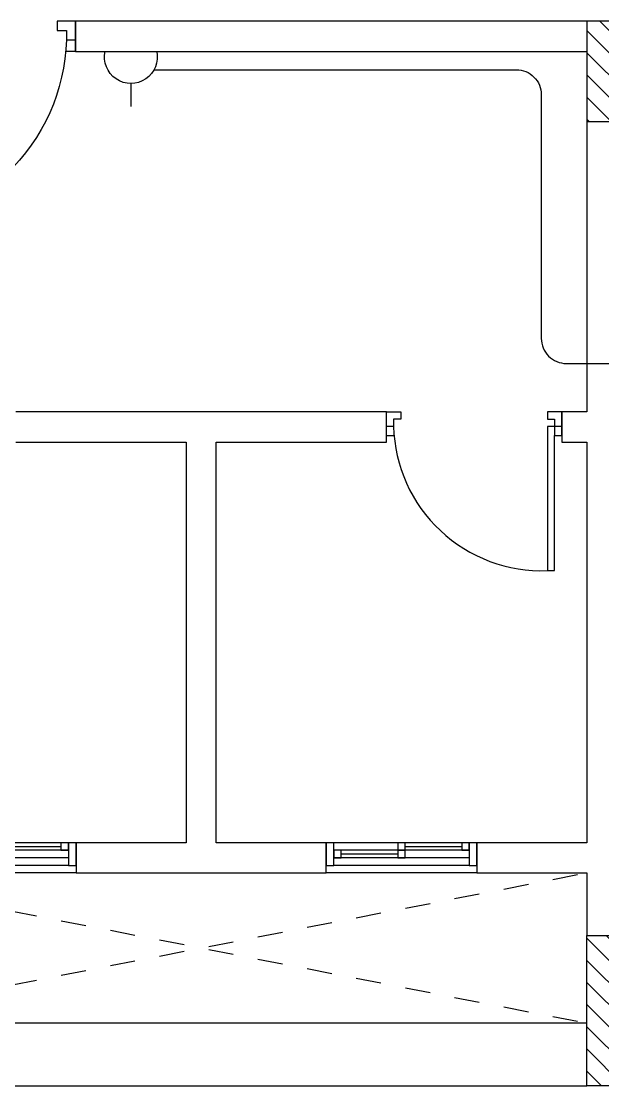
# Model space of a CAD drawing. Header units: metres. Extents: x -107 to 62, y 472 to 1032.
# Drawn here: x 15.137 to 17.458, y 508.899 to 513.149 of the extents above; entities that cross this region are included whole.
import ezdxf

# ---------------------------------------------------------------- set-up
doc = ezdxf.new("R2010")
doc.units = ezdxf.units.M
doc.header["$MEASUREMENT"] = 0
for name, pattern in [('A-GR- wall$0$HIDDEN2', [0.1875, 0.125, -0.0625]), ('DASHED', [0.75, 0.5, -0.25]), ('DASHED2', [0.375, 0.25, -0.125])]:
    doc.linetypes.add(name, pattern=pattern)
doc.layers.get('0').update_dxf_attribs({"color": 8})
for name, color, linetype in [('A-COL-FNL$0$A-COLS-CONC', 6, 'Continuous'), ('A-COL-FNL$0$A-HTCH', 80, 'Continuous'), ('A-GR- wall$0$A-DOOR', 151, 'Continuous'), ('A-GR- wall$0$A-FLOR-OVHD', 120, 'A-GR- wall$0$HIDDEN2'), ('A-GR- wall$0$A-GLAZ', 121, 'Continuous'), ('A-GR- wall$0$A-WALL', 254, 'Continuous'), ('A-GR- wall$0$A-WALL-ELEV', 31, 'Continuous'), ('Power W', 3, 'Continuous')]:
    doc.layers.add(name, color=color, linetype=linetype)
for name, color, linetype, lineweight in [('E-SOCKET', 2, 'Continuous', 25), ('lighting linea', 3, 'DASHED2', 0), ('power', 3, 'Continuous', 9)]:
    doc.layers.add(name, color=color, linetype=linetype, lineweight=lineweight)

# ---------------------------------------------------------------- blocks, each defined once
blk = doc.blocks.new('A-GR- wall$0$DOO1')
at = {"layer": 'A-GR- wall$0$A-DOOR'}
for q in [(-74, -74), (-34.4, -120)]:
    blk.add_line((-74, -120), q, dxfattribs=at)
blk.add_lwpolyline([(-37, -74), (-74, -74), (-74, 0), (0, 0), (0, -37), (-37, -37), (-37, -74, 0.418149), (752, -813.9)], format="xyb", dxfattribs=at)
blk.add_lwpolyline([(826, -74), (752, -74), (752, -813.9), (789, -813.9), (789, -120), (826, -120), (826, 0), (752, 0), (752, -37), (789, -37), (789, -120)], dxfattribs=at)
blk = doc.blocks.new('A-GR- wall$0$Win 1000')
for p, q in [((-450, 150), (450, 150)), ((-450, 100), (450, 100)), ((25, 75), (400, 75)), ((-450, 50), (450, 50)), ((-450, 0), (450, 0)), ((-25, 25), (-400, 25))]:
    blk.add_line(p, q)
for points in [[(-500, 0), (-450, 0), (-450, 150), (-500, 150)], [(450, 0), (500, 0), (500, 150), (450, 150)], [(-25, 50), (25, 50), (25, 100), (-25, 100)], [(400, 50), (450, 50), (450, 100), (400, 100)], [(-450, 0), (-400, 0), (-400, 50), (-450, 50)], [(-25, 0), (25, 0), (25, 50), (-25, 50)]]:
    blk.add_lwpolyline(points, close=True)
blk = doc.blocks.new('A-GR- wall')
at = {"layer": 'A-GR- wall$0$A-FLOR-OVHD'}
for p, q in [((14586, 2785.9), (17666, 3385.9)), ((14586, 3385.9), (17666, 2785.9))]:
    blk.add_line(p, q, dxfattribs=at)
at = {"layer": 'A-GR- wall$0$A-WALL'}
for p, q in [((17666, 6785.9), (15625, 6785.9)), ((15625, 6785.9), (15625, 6665.9)), ((15625, 6665.9), (17666, 6665.9)), ((17666, 6385.9), (17666, 5225.9)), ((16866, 5225.9), (15386, 5225.9)), ((16866, 5105.9), (16866, 5225.9)), ((17666, 5225.9), (17566, 5225.9)), ((17566, 5225.9), (17566, 5105.9)), ((15386, 5105.9), (16066, 5105.9)), ((16066, 5105.9), (16066, 3505.9)), ((16186, 3505.9), (16186, 5105.9)), ((16186, 5105.9), (16866, 5105.9)), ((17566, 5105.9), (17666, 5105.9)), ((17666, 5105.9), (17666, 3505.9)), ((16066, 3505.9), (15626.8, 3505.9)), ((15626.8, 3505.9), (15626.8, 3385.9)), ((16625.2, 3505.9), (16186, 3505.9)), ((16625.2, 3385.9), (16625.2, 3505.9)), ((17666, 3505.9), (17226.8, 3505.9)), ((17226.8, 3505.9), (17226.8, 3385.9)), ((15626.8, 3385.9), (16625.2, 3385.9)), ((17226.8, 3385.9), (17666, 3385.9)), ((17666, 3385.9), (17666, 3135.9)), ((17666, 2785.9), (14586, 2785.9)), ((14213.5, 2535.9), (17666, 2535.9))]:
    blk.add_line(p, q, dxfattribs=at)
at = {"layer": 'A-GR- wall$0$A-WALL-ELEV'}
for p, q in [((15626.8, 3385.9), (15025.2, 3385.9)), ((17226.8, 3385.9), (16625.2, 3385.9))]:
    blk.add_line(p, q, dxfattribs=at)
at = {"layer": 'A-GR- wall$0$A-DOOR', "xscale": -1}
blk.add_blockref('A-GR- wall$0$DOO1', (15551, 6785.9), dxfattribs=at)
at = {"layer": 'A-GR- wall$0$A-DOOR', "xscale": 0.7780309869113328, "yscale": 0.7780309869113328, "zscale": 0.7780309869113328}
blk.add_blockref('A-GR- wall$0$DOO1', (16923.3, 5225.9), dxfattribs=at)
at = {"layer": 'A-GR- wall$0$A-GLAZ', "xscale": 0.601574711880768, "yscale": 0.601574711880768, "zscale": 0.601574711880768, "rotation": 180}
for p in [(15326, 3505.9), (16926, 3505.9)]:
    blk.add_blockref('A-GR- wall$0$Win 1000', p, dxfattribs=at)
blk = doc.blocks.new('A-COL-FNL')
at = {"layer": 'A-COL-FNL$0$A-HTCH'}
h = blk.add_hatch(dxfattribs=at)
h.set_pattern_fill('ANSI31', color=256, scale=500, angle=90)
h.paths.add_polyline_path([(18066, 6785.9), (17666, 6785.9), (17666, 6385.9), (18066, 6385.9)])
h = blk.add_hatch(dxfattribs=at)
h.set_pattern_fill('ANSI31', color=256, scale=500, angle=90)
h.paths.add_polyline_path([(17666, 3135.9), (17966, 3135.9), (17966, 2535.9), (17666, 2535.9)])
at = {"layer": 'A-COL-FNL$0$A-COLS-CONC'}
for points in [[(17666, 6385.9), (18066, 6385.9), (18066, 6785.9), (17666, 6785.9)], [(17666, 3135.9), (17966, 3135.9), (17966, 2535.9), (17666, 2535.9)]]:
    blk.add_lwpolyline(points, close=True, dxfattribs=at)
blk = doc.blocks.new('h socket')
at = {"layer": 'E-SOCKET'}
for p, q in [((0, 0.1441), (0, 0.2476)), ((-0.1155, 0), (0.1155, 0))]:
    blk.add_line(p, q, dxfattribs=at)
blk.add_arc((0, 0.0258), 0.1183, 347.4312, 192.5776, dxfattribs=at)
blk = doc.blocks.new('H s')
at = {"xscale": 1.050492552334089, "yscale": 1.050492552334089, "zscale": 1.050492552334089}
blk.add_blockref('h socket', (0, 0), dxfattribs=at)

msp = doc.modelspace()

# ---------------------------------------------------------------- linework, layer by layer
at = {"layer": 'Power W', "color": 7, "linetype": 'Continuous', "lineweight": 25, "ltscale": 0.4}
msp.add_lwpolyline([(15.6674, 512.956), (17.1131, 512.956, -0.414214), (17.2131, 512.856), (17.2131, 511.883, 0.414214), (17.3131, 511.783), (17.5149, 511.783)], format="xyb", dxfattribs=at)

# ---------------------------------------------------------------- block references
at = {"xscale": 0.001, "yscale": 0.001, "zscale": 0.001}
msp.add_blockref('A-GR- wall', (-0.2711, 506.3633), dxfattribs=at)
at = {"layer": 'lighting linea', "color": 2, "linetype": 'DASHED', "ltscale": 0.4, "xscale": 0.001, "yscale": 0.001, "zscale": 0.001}
msp.add_blockref('A-COL-FNL', (-0.2711, 506.3633), dxfattribs=at)
at = {"layer": 'power', "xscale": -0.8477581206247472, "yscale": 0.8477581206247472, "zscale": 0.8477581206247471, "rotation": 180.0043863426692}
msp.add_blockref('H s', (15.5748, 513.0292), dxfattribs=at)

doc.saveas('drawing.dxf')
